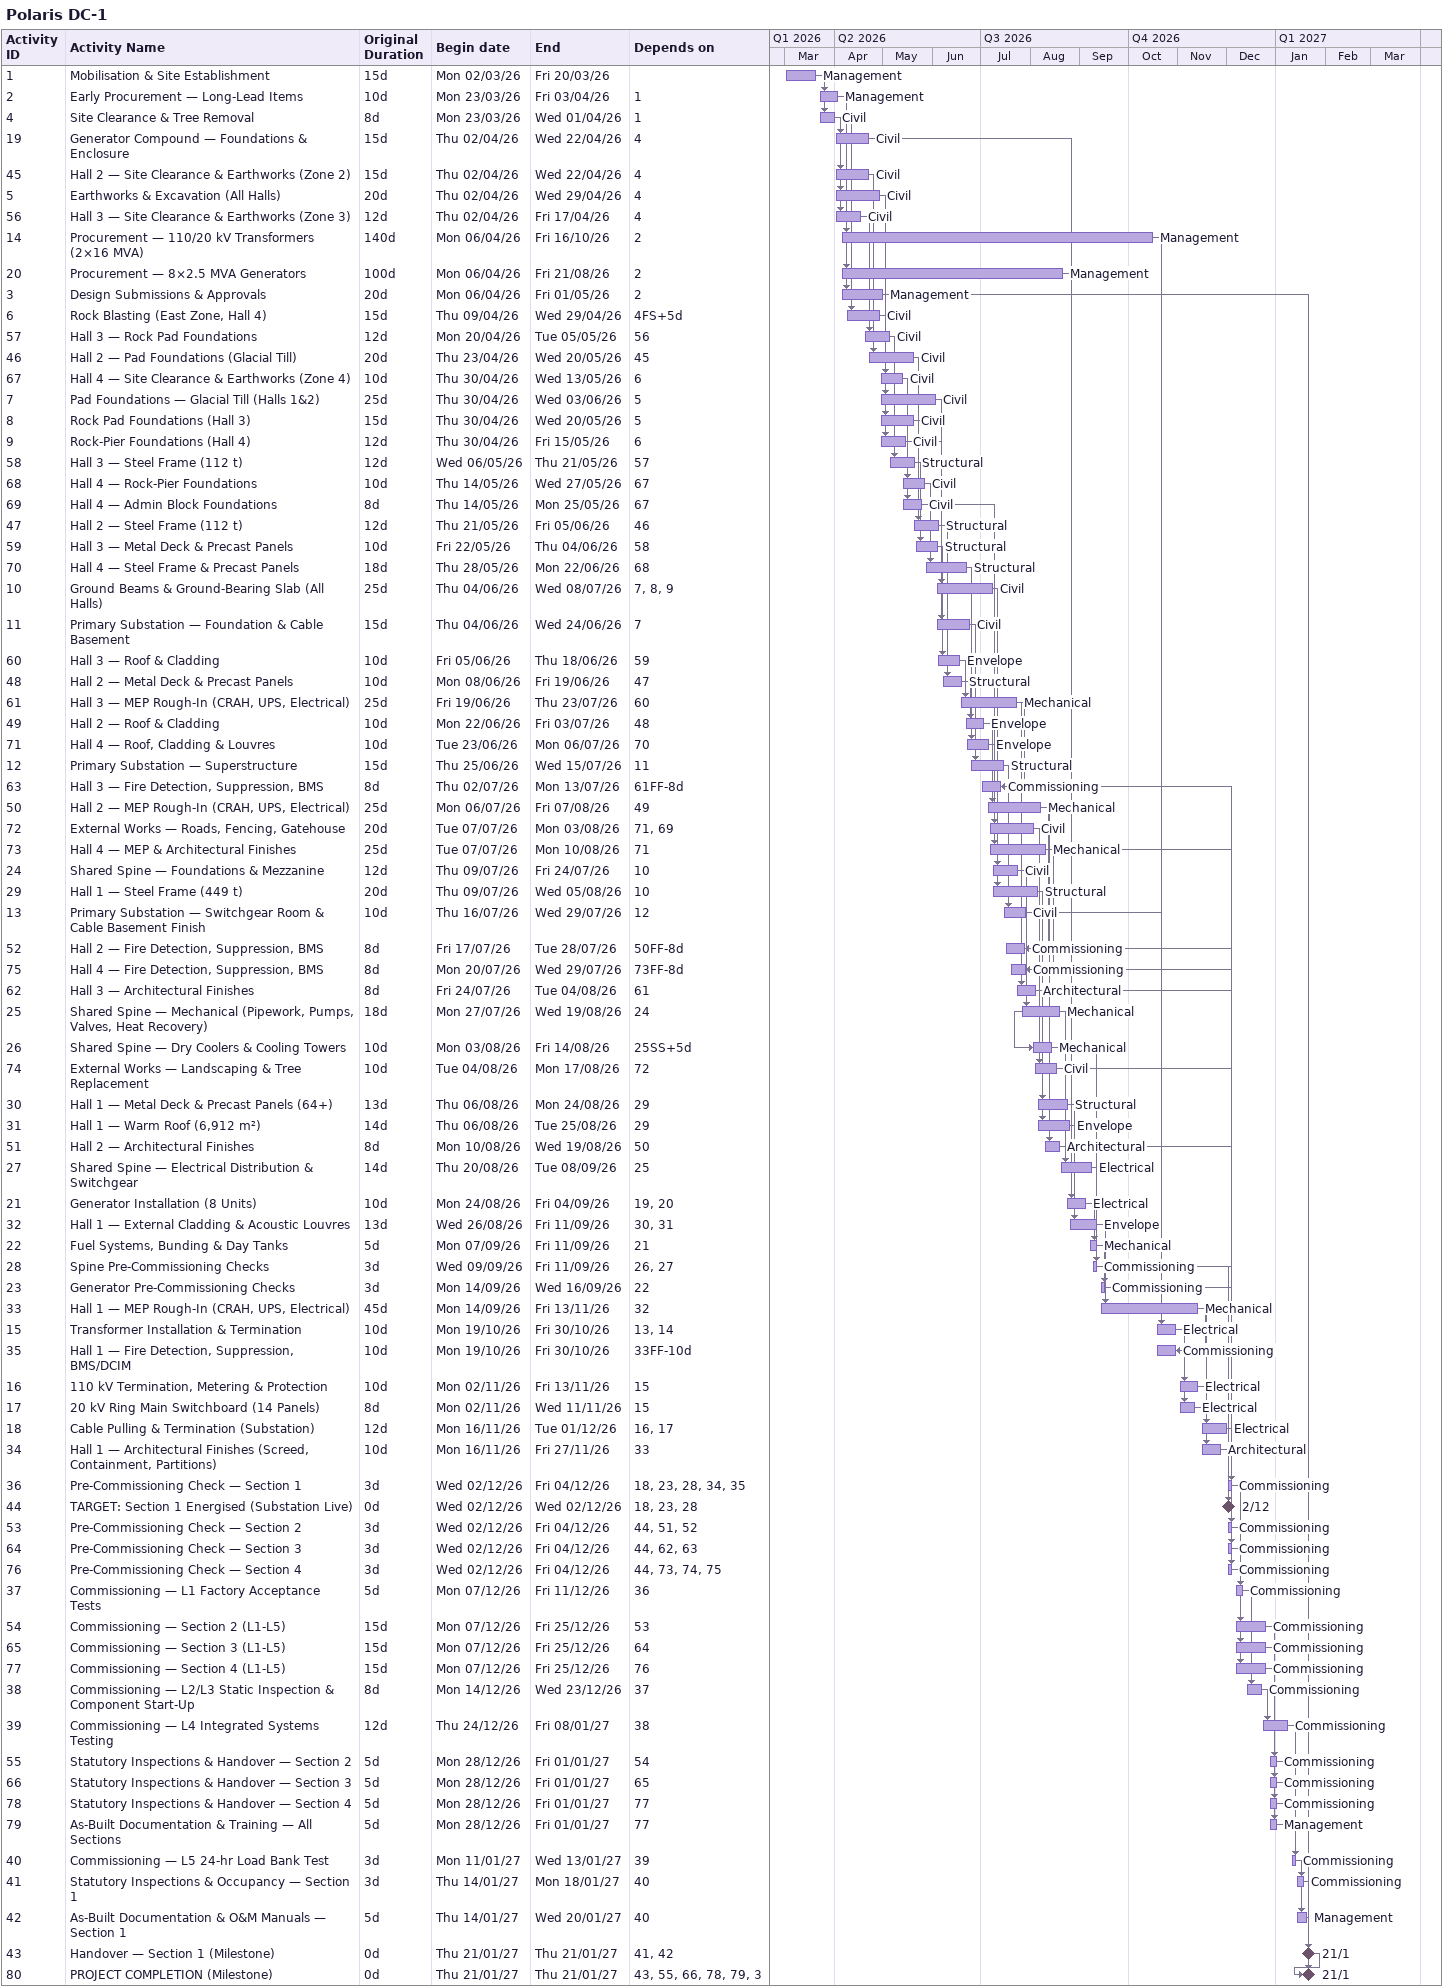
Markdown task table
Polaris DC-1

| ID | Task | Original duration | Start | Finish | Predecessors | Resources |
|---|---|---|---|---|---|---|
| 1 | Mobilisation & Site Establishment | 15d | 2026-03-02 | 2026-03-20 |  | Management |
| 2 | Early Procurement — Long-Lead Items | 10d | 2026-03-23 | 2026-04-03 | 1 | Management |
| 4 | Site Clearance & Tree Removal | 8d | 2026-03-23 | 2026-04-01 | 1 | Civil |
| 19 | Generator Compound — Foundations & Enclosure | 15d | 2026-04-02 | 2026-04-22 | 4 | Civil |
| 45 | Hall 2 — Site Clearance & Earthworks (Zone 2) | 15d | 2026-04-02 | 2026-04-22 | 4 | Civil |
| 5 | Earthworks & Excavation (All Halls) | 20d | 2026-04-02 | 2026-04-29 | 4 | Civil |
| 56 | Hall 3 — Site Clearance & Earthworks (Zone 3) | 12d | 2026-04-02 | 2026-04-17 | 4 | Civil |
| 14 | Procurement — 110/20 kV Transformers (2×16 MVA) | 140d | 2026-04-06 | 2026-10-16 | 2 | Management |
| 20 | Procurement — 8×2.5 MVA Generators | 100d | 2026-04-06 | 2026-08-21 | 2 | Management |
| 3 | Design Submissions & Approvals | 20d | 2026-04-06 | 2026-05-01 | 2 | Management |
| 6 | Rock Blasting (East Zone, Hall 4) | 15d | 2026-04-09 | 2026-04-29 | 4FS+5d | Civil |
| 57 | Hall 3 — Rock Pad Foundations | 12d | 2026-04-20 | 2026-05-05 | 56 | Civil |
| 46 | Hall 2 — Pad Foundations (Glacial Till) | 20d | 2026-04-23 | 2026-05-20 | 45 | Civil |
| 67 | Hall 4 — Site Clearance & Earthworks (Zone 4) | 10d | 2026-04-30 | 2026-05-13 | 6 | Civil |
| 7 | Pad Foundations — Glacial Till (Halls 1&2) | 25d | 2026-04-30 | 2026-06-03 | 5 | Civil |
| 8 | Rock Pad Foundations (Hall 3) | 15d | 2026-04-30 | 2026-05-20 | 5 | Civil |
| 9 | Rock-Pier Foundations (Hall 4) | 12d | 2026-04-30 | 2026-05-15 | 6 | Civil |
| 58 | Hall 3 — Steel Frame (112 t) | 12d | 2026-05-06 | 2026-05-21 | 57 | Structural |
| 68 | Hall 4 — Rock-Pier Foundations | 10d | 2026-05-14 | 2026-05-27 | 67 | Civil |
| 69 | Hall 4 — Admin Block Foundations | 8d | 2026-05-14 | 2026-05-25 | 67 | Civil |
| 47 | Hall 2 — Steel Frame (112 t) | 12d | 2026-05-21 | 2026-06-05 | 46 | Structural |
| 59 | Hall 3 — Metal Deck & Precast Panels | 10d | 2026-05-22 | 2026-06-04 | 58 | Structural |
| 70 | Hall 4 — Steel Frame & Precast Panels | 18d | 2026-05-28 | 2026-06-22 | 68 | Structural |
| 10 | Ground Beams & Ground-Bearing Slab (All Halls) | 25d | 2026-06-04 | 2026-07-08 | 7, 8, 9 | Civil |
| 11 | Primary Substation — Foundation & Cable Basement | 15d | 2026-06-04 | 2026-06-24 | 7 | Civil |
| 60 | Hall 3 — Roof & Cladding | 10d | 2026-06-05 | 2026-06-18 | 59 | Envelope |
| 48 | Hall 2 — Metal Deck & Precast Panels | 10d | 2026-06-08 | 2026-06-19 | 47 | Structural |
| 61 | Hall 3 — MEP Rough-In (CRAH, UPS, Electrical) | 25d | 2026-06-19 | 2026-07-23 | 60 | Mechanical |
| 49 | Hall 2 — Roof & Cladding | 10d | 2026-06-22 | 2026-07-03 | 48 | Envelope |
| 71 | Hall 4 — Roof, Cladding & Louvres | 10d | 2026-06-23 | 2026-07-06 | 70 | Envelope |
| 12 | Primary Substation — Superstructure | 15d | 2026-06-25 | 2026-07-15 | 11 | Structural |
| 63 | Hall 3 — Fire Detection, Suppression, BMS | 8d | 2026-07-02 | 2026-07-13 | 61FF-8d | Commissioning |
| 50 | Hall 2 — MEP Rough-In (CRAH, UPS, Electrical) | 25d | 2026-07-06 | 2026-08-07 | 49 | Mechanical |
| 72 | External Works — Roads, Fencing, Gatehouse | 20d | 2026-07-07 | 2026-08-03 | 71, 69 | Civil |
| 73 | Hall 4 — MEP & Architectural Finishes | 25d | 2026-07-07 | 2026-08-10 | 71 | Mechanical |
| 24 | Shared Spine — Foundations & Mezzanine | 12d | 2026-07-09 | 2026-07-24 | 10 | Civil |
| 29 | Hall 1 — Steel Frame (449 t) | 20d | 2026-07-09 | 2026-08-05 | 10 | Structural |
| 13 | Primary Substation — Switchgear Room & Cable Basement Finish | 10d | 2026-07-16 | 2026-07-29 | 12 | Civil |
| 52 | Hall 2 — Fire Detection, Suppression, BMS | 8d | 2026-07-17 | 2026-07-28 | 50FF-8d | Commissioning |
| 75 | Hall 4 — Fire Detection, Suppression, BMS | 8d | 2026-07-20 | 2026-07-29 | 73FF-8d | Commissioning |
| 62 | Hall 3 — Architectural Finishes | 8d | 2026-07-24 | 2026-08-04 | 61 | Architectural |
| 25 | Shared Spine — Mechanical (Pipework, Pumps, Valves, Heat Recovery) | 18d | 2026-07-27 | 2026-08-19 | 24 | Mechanical |
| 26 | Shared Spine — Dry Coolers & Cooling Towers | 10d | 2026-08-03 | 2026-08-14 | 25SS+5d | Mechanical |
| 74 | External Works — Landscaping & Tree Replacement | 10d | 2026-08-04 | 2026-08-17 | 72 | Civil |
| 30 | Hall 1 — Metal Deck & Precast Panels (64+) | 13d | 2026-08-06 | 2026-08-24 | 29 | Structural |
| 31 | Hall 1 — Warm Roof (6,912 m²) | 14d | 2026-08-06 | 2026-08-25 | 29 | Envelope |
| 51 | Hall 2 — Architectural Finishes | 8d | 2026-08-10 | 2026-08-19 | 50 | Architectural |
| 27 | Shared Spine — Electrical Distribution & Switchgear | 14d | 2026-08-20 | 2026-09-08 | 25 | Electrical |
| 21 | Generator Installation (8 Units) | 10d | 2026-08-24 | 2026-09-04 | 19, 20 | Electrical |
| 32 | Hall 1 — External Cladding & Acoustic Louvres | 13d | 2026-08-26 | 2026-09-11 | 30, 31 | Envelope |
| 22 | Fuel Systems, Bunding & Day Tanks | 5d | 2026-09-07 | 2026-09-11 | 21 | Mechanical |
| 28 | Spine Pre-Commissioning Checks | 3d | 2026-09-09 | 2026-09-11 | 26, 27 | Commissioning |
| 23 | Generator Pre-Commissioning Checks | 3d | 2026-09-14 | 2026-09-16 | 22 | Commissioning |
| 33 | Hall 1 — MEP Rough-In (CRAH, UPS, Electrical) | 45d | 2026-09-14 | 2026-11-13 | 32 | Mechanical |
| 15 | Transformer Installation & Termination | 10d | 2026-10-19 | 2026-10-30 | 13, 14 | Electrical |
| 35 | Hall 1 — Fire Detection, Suppression, BMS/DCIM | 10d | 2026-10-19 | 2026-10-30 | 33FF-10d | Commissioning |
| 16 | 110 kV Termination, Metering & Protection | 10d | 2026-11-02 | 2026-11-13 | 15 | Electrical |
| 17 | 20 kV Ring Main Switchboard (14 Panels) | 8d | 2026-11-02 | 2026-11-11 | 15 | Electrical |
| 18 | Cable Pulling & Termination (Substation) | 12d | 2026-11-16 | 2026-12-01 | 16, 17 | Electrical |
| 34 | Hall 1 — Architectural Finishes (Screed, Containment, Partitions) | 10d | 2026-11-16 | 2026-11-27 | 33 | Architectural |
| 36 | Pre-Commissioning Check — Section 1 | 3d | 2026-12-02 | 2026-12-04 | 18, 23, 28, 34, 35 | Commissioning |
| 44 | TARGET: Section 1 Energised (Substation Live) | 0d | 2026-12-02 | 2026-12-02 | 18, 23, 28 |  |
| 53 | Pre-Commissioning Check — Section 2 | 3d | 2026-12-02 | 2026-12-04 | 44, 51, 52 | Commissioning |
| 64 | Pre-Commissioning Check — Section 3 | 3d | 2026-12-02 | 2026-12-04 | 44, 62, 63 | Commissioning |
| 76 | Pre-Commissioning Check — Section 4 | 3d | 2026-12-02 | 2026-12-04 | 44, 73, 74, 75 | Commissioning |
| 37 | Commissioning — L1 Factory Acceptance Tests | 5d | 2026-12-07 | 2026-12-11 | 36 | Commissioning |
| 54 | Commissioning — Section 2 (L1-L5) | 15d | 2026-12-07 | 2026-12-25 | 53 | Commissioning |
| 65 | Commissioning — Section 3 (L1-L5) | 15d | 2026-12-07 | 2026-12-25 | 64 | Commissioning |
| 77 | Commissioning — Section 4 (L1-L5) | 15d | 2026-12-07 | 2026-12-25 | 76 | Commissioning |
| 38 | Commissioning — L2/L3 Static Inspection & Component Start-Up | 8d | 2026-12-14 | 2026-12-23 | 37 | Commissioning |
| 39 | Commissioning — L4 Integrated Systems Testing | 12d | 2026-12-24 | 2027-01-08 | 38 | Commissioning |
| 55 | Statutory Inspections & Handover — Section 2 | 5d | 2026-12-28 | 2027-01-01 | 54 | Commissioning |
| 66 | Statutory Inspections & Handover — Section 3 | 5d | 2026-12-28 | 2027-01-01 | 65 | Commissioning |
| 78 | Statutory Inspections & Handover — Section 4 | 5d | 2026-12-28 | 2027-01-01 | 77 | Commissioning |
| 79 | As-Built Documentation & Training — All Sections | 5d | 2026-12-28 | 2027-01-01 | 77 | Management |
| 40 | Commissioning — L5 24-hr Load Bank Test | 3d | 2027-01-11 | 2027-01-13 | 39 | Commissioning |
| 41 | Statutory Inspections & Occupancy — Section 1 | 3d | 2027-01-14 | 2027-01-18 | 40 | Commissioning |
| 42 | As-Built Documentation & O&M Manuals — Section 1 | 5d | 2027-01-14 | 2027-01-20 | 40 | Management |
| 43 | Handover — Section 1 (Milestone) | 0d | 2027-01-21 | 2027-01-21 | 41, 42 |  |
| 80 | PROJECT COMPLETION (Milestone) | 0d | 2027-01-21 | 2027-01-21 | 43, 55, 66, 78, 79, 3 |  |
